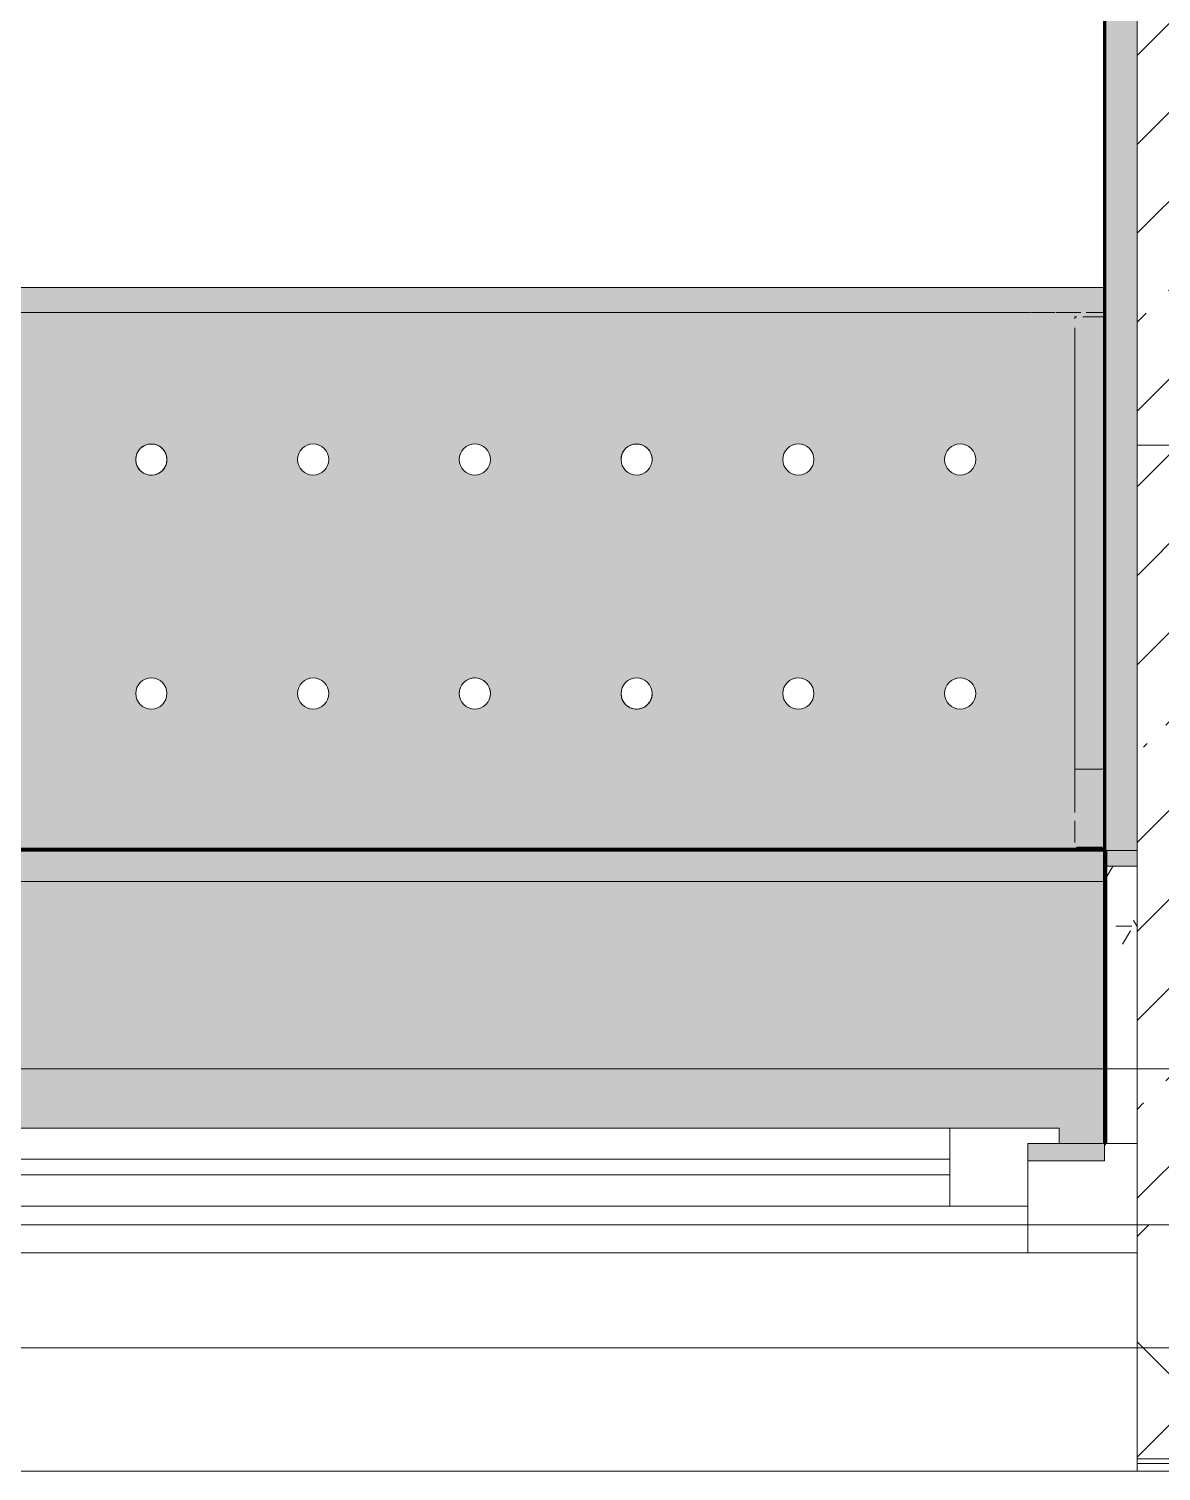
# Model space of a CAD drawing. Header units: millimetres. Extents: x 35144 to 233944, y -8553 to 29000.
# Drawn here: x 46699 to 47425, y -258 to 667 of the extents above; entities that cross this region are included whole.
import ezdxf

# ---------------------------------------------------------------- set-up
doc = ezdxf.new("R2010")
doc.units = ezdxf.units.MM
doc.linetypes.add('Осевая', pattern=[3175, 635, -476.25, 1587.5, -476.25])
for name, color, linetype, lineweight in [('A-GLAZ', 7, 'Continuous', 9), ('A-GLAZ-1', 7, 'Continuous', 13), ('A-WALL', 7, 'Continuous', 9), ('I-WALL', 7, 'Continuous', 9), ('S-COLS', 7, 'Continuous', 9), ('Оси-2', 7, 'Осевая', 9)]:
    doc.layers.add(name, color=color, linetype=linetype, lineweight=lineweight)
for name, color, linetype, lineweight, true_color in [('A-WALL-1', 7, 'Continuous', 9, 0xc0c0c0), ('I-WALL-13', 7, 'Continuous', 53, 0xeaa7bf), ('I-WALL-14', 7, 'Continuous', 53, 0xe0bbbf), ('I-WALL-28', 7, 'Continuous', 80, 0xffd2ff), ('I-WALL-6', 7, 'Continuous', 9, 0xc0c0c0), ('I-WALL-7', 7, 'Continuous', 9, 0xcbc7bf), ('I-WALL-8', 7, 'Continuous', 80, 0xff80c0), ('S-WALL-ANLY', 7, 'Continuous', 13, 0x008040), ('S-WALL-ANLY-1', 7, 'Continuous', 5, 0x008040), ('Знаки-1', 9, 'Continuous', 9, 0x808080), ('Знаки-2', 7, 'Continuous', 9, 0xc1bbaf), ('Знаки-4', 7, 'Continuous', 9, 0xaba79f), ('Знаки-5', 7, 'Continuous', 9, 0xd5cdbe), ('Знаки-6', 7, 'Continuous', 9, 0xd1cabb), ('Знаки-7', 7, 'Continuous', 9, 0xccc5b7), ('Знаки-8', 7, 'Continuous', 9, 0xd4ccbd)]:
    doc.layers.add(name, color=color, linetype=linetype, lineweight=lineweight, true_color=true_color)
doc.layers.add('Знаки-3', color=7, linetype='Continuous', lineweight=9, transparency=0.5)
pattern_1 = [(0, (0, 0), (121.92, 30.48), [10.058, -81.382, 10.058, -81.382, -487.68]), (0, (0, 0), (121.92, 30.48), [-182.88, 10.058, -172.822, 10.058, -81.382, -213.36]), (0, (0, 0), (121.92, 30.48), [-457.2, 10.058, -50.902, 10.058, -142.342]), (120, (45.72, 15.24), (-87.356454, 90.345817), [10.058, -81.382, 10.058, -81.382, -487.68]), (120, (45.72, 15.24), (-87.356454, 90.345817), [-182.88, 10.058, -172.822, 10.058, -81.382, -213.36]), (120, (45.72, 15.24), (-87.356454, 90.345817), [-457.2, 10.058, -50.902, 10.058, -142.342]), (240, (60.96, 76.2), (-34.563546, -120.825817), [10.058, -81.382, 10.058, -81.382, -487.68]), (240, (60.96, 76.2), (-34.563546, -120.825817), [-182.88, 10.058, -172.822, 10.058, -81.382, -213.36]), (240, (60.96, 76.2), (-34.563546, -120.825817), [-457.2, 10.058, -50.902, 10.058, -142.342])]

# ---------------------------------------------------------------- blocks, each defined once
blk = doc.blocks.new('BSC_Колонна _Прямоугольная - 500х500-V7-План отделки стен 1 этажа в осях 17-23')
at = {"layer": 'S-COLS'}
h = blk.add_hatch(dxfattribs=at)
h.set_pattern_fill('FP_9', color=256, style=0, pattern_type=2)
h.set_pattern_definition([(45, (-47660, -150), (-57.02463, 57.02463), []), (45, (-47602.975, -150), (-57.02463, 57.02463), [100.806, -20.161, 3.353, -16.808])])
h.paths.add_polyline_path([(-106.88, -250), (250, -250), (250, 250), (-250, 250), (-250, -250)])
for p, q in [((250, 250), (-250, 250)), ((-250, 250), (-250, -250)), ((250, -250), (250, 250)), ((-250, -250), (250, -250))]:
    blk.add_line(p, q, dxfattribs=at)
blk = doc.blocks.new('120_Окно_СКБ_2Ст - 120_Окно_СКБ_2Ст 3100х2500 _мал_створка слева_-V23-План отделки стен 1 этажа в осях 17-23')
at = {"layer": 'A-GLAZ'}
for p, q in [((1550, -57), (-1550, -57)), ((-1430, -107), (600, -107)), ((600, -117), (-1430, -117)), ((-1529, -127), (-1500, -127))]:
    blk.add_line(p, q, dxfattribs=at)
at = {"layer": 'A-GLAZ-1'}
for p, q in [((-1550, -127), (-1550, -57)), ((-1550, -57), (-1480, -57)), ((-1480, -57), (-1480, -127)), ((650, -87), (-1480, -87)), ((-1480, -87), (-1480, -127)), ((-1430, -137), (-1430, -87)), ((-1480, -127), (-1550, -127)), ((-1480, -127), (-1500, -127)), ((-1500, -127), (-1500, -137)), ((-1500, -137), (670, -137)), ((670, -137), (-1500, -137))]:
    blk.add_line(p, q, dxfattribs=at)
blk = doc.blocks.new('Зашивка радиатора_ с перфорацией М6 - Зашивка радиатора_ с перфорацией М6-30947167-План отделки стен 1 этажа в осях 17-23')
at = {"layer": 'Знаки-3'}
for points in [[(1829, 380), (1809, 380), (1809, 369), (1829, 369), (1829, 359), (-341, 359), (-341, 369), (-321, 369), (-321, 380), (-370, 380), (-370, 180), (2689, 181), (2689, 380), (2639, 380), (2639, 369), (2659, 369), (2659, 359), (1859, 359), (1859, 369), (1879, 369), (1879, 380), (1859, 380)], [(2682.15, -163.94), (-370, -163.94), (-370, -179.94), (2690, -179.94), (2690, -163.94), (2682.38, -163.94)], [(-225.86, -163.94), (-260, -164.51), (-259.32, -179.94), (-220, -179.94), (-220.68, -163.94), (-222.83, -163.94)], [(-225.86, -163.94), (-260, -164.51), (-259.32, -179.94), (-220, -179.94), (-220.68, -163.94), (-222.83, -163.94)], [(-248.66, -163.94), (-250, -163.94), (-249.66, -179.94), (-230, -179.94), (-230.34, -163.94), (-247.07, -163.94)], [(-230, -163.94), (-250, -163.94), (-249.66, -179.94), (-230, -179.94), (-230, -164.72)], [(-154.14, -163.94), (-160, -164.19), (-159.32, -179.94), (-120, -179.94), (-120.68, -163.94), (-150, -163.94)], [(-145.18, -163.94), (-160, -164.19), (-159.32, -179.94), (-120, -179.94), (-120.68, -163.94), (-145, -163.94)], [(-140.07, -163.94), (-150, -164.63), (-149.66, -179.94), (-130, -179.94), (-130.34, -163.94), (-140, -163.94)], [(-147.07, -163.94), (-150, -164.63), (-149.66, -179.94), (-130, -179.94), (-130.34, -163.94), (-145.18, -163.94)], [(-60, -163.94), (-59.32, -179.94), (-20, -179.94), (-20.68, -163.94), (-59.32, -163.94)], [(-31.34, -163.94), (-60, -163.94), (-59.32, -179.94), (-20, -179.94), (-20.68, -163.94), (-30.34, -163.94)], [(-49.66, -163.94), (-50, -163.94), (-49.66, -179.94), (-30, -179.94), (-30.34, -163.94), (-48.66, -163.94)], [(-47.07, -163.94), (-50, -163.94), (-49.66, -179.94), (-30, -179.94), (-30.34, -163.94), (-45.18, -163.94)], [(50.34, -163.94), (40, -163.94), (40.68, -179.94), (80, -179.94), (79.32, -163.94), (51.34, -163.94)], [(50.34, -163.94), (40, -163.94), (40.68, -179.94), (80, -179.94), (79.32, -163.94), (51.34, -163.94)], [(52.93, -163.94), (50, -163.94), (50.34, -179.94), (70, -179.94), (69.66, -163.94), (54.82, -163.94)], [(50.34, -163.94), (50, -163.94), (50.34, -179.94), (70, -179.94), (69.66, -163.94), (51.34, -163.94)], [(140, -163.94), (140.68, -179.94), (180, -179.94), (179.32, -163.94), (140.68, -163.94)], [(165, -163.94), (140, -163.94), (140.68, -179.94), (180, -179.94), (179.32, -163.94), (165.18, -163.94)], [(167.07, -163.94), (150, -163.94), (150.34, -179.94), (170, -179.94), (169.66, -163.94), (168.66, -163.94)], [(170, -163.94), (150, -163.94), (150.34, -179.94), (170, -179.94)], [(277.32, -163.94), (240, -163.94), (240.68, -179.94), (280, -179.94), (279.32, -163.94)], [(255, -163.94), (240, -163.94), (240.68, -179.94), (280, -179.94), (279.32, -163.94), (257.41, -163.94)], [(267.07, -163.94), (250, -163.94), (250.34, -179.94), (270, -179.94), (269.66, -163.94), (268.66, -163.94)], [(267.07, -163.94), (250, -163.94), (250.34, -179.94), (270, -179.94), (269.66, -163.94), (268.66, -163.94)]]:
    blk.add_hatch(color=256, dxfattribs=at).paths.add_polyline_path(points)
h = blk.add_hatch(color=256, dxfattribs=at)
h.paths.add_polyline_path([(2248.99, 180), (-370, 180), (-370, -179.94), (2690, -179.94), (2690, 180), (2434.53, 180)])
h.paths.add_polyline_path([(2005, 90.35), (2010, 89.02), (2013.66, 85.35), (2015, 80.35), (2013.66, 75.35), (2010, 71.69), (2005, 70.35), (2000, 71.69), (1996.34, 75.35), (1995, 80.35), (1996.34, 85.35), (2000, 89.02), (2002.41, 90.01)])
h.paths.add_polyline_path([(1797.5, 90.35), (1802.5, 89.02), (1806.16, 85.35), (1807.5, 80.35), (1806.16, 75.35), (1802.5, 71.69), (1797.5, 70.35), (1792.5, 71.69), (1788.84, 75.35), (1787.5, 80.35), (1788.84, 85.35), (1792.5, 89.02), (1794.91, 90.01)])
h.paths.add_polyline_path([(2627.5, 90.35), (2632.5, 89.02), (2636.16, 85.35), (2637.5, 80.35), (2636.16, 75.35), (2632.5, 71.69), (2627.5, 70.35), (2622.5, 71.69), (2618.84, 75.35), (2617.5, 80.35), (2618.84, 85.35), (2622.5, 89.02), (2624.91, 90.01)])
h.paths.add_polyline_path([(2316.25, 90.35), (2321.25, 89.02), (2324.91, 85.35), (2326.25, 80.35), (2324.91, 75.35), (2321.25, 71.69), (2316.25, 70.35), (2311.25, 71.69), (2307.59, 75.35), (2306.25, 80.35), (2307.59, 85.35), (2311.25, 89.02), (2313.66, 90.01)])
h.paths.add_polyline_path([(1486.25, 90.35), (1491.25, 89.02), (1494.91, 85.35), (1496.25, 80.35), (1494.91, 75.35), (1491.25, 71.69), (1486.25, 70.35), (1481.25, 71.69), (1477.59, 75.35), (1476.25, 80.35), (1477.59, 85.35), (1481.25, 89.02), (1483.66, 90.01)])
h.paths.add_polyline_path([(2523.75, 90.35), (2528.75, 89.02), (2532.41, 85.35), (2533.75, 80.35), (2532.41, 75.35), (2528.75, 71.69), (2523.75, 70.35), (2518.75, 71.69), (2515.09, 75.35), (2513.75, 80.35), (2515.09, 85.35), (2518.75, 89.02), (2521.16, 90.01)])
h.paths.add_polyline_path([(1901.25, 90.35), (1906.25, 89.02), (1909.91, 85.35), (1911.25, 80.35), (1909.91, 75.35), (1906.25, 71.69), (1901.25, 70.35), (1896.25, 71.69), (1892.59, 75.35), (1891.25, 80.35), (1892.59, 85.35), (1896.25, 89.02), (1898.66, 90.01)])
h.paths.add_polyline_path([(2420, 90.35), (2425, 89.02), (2428.66, 85.35), (2430, 80.35), (2428.66, 75.35), (2425, 71.69), (2420, 70.35), (2415, 71.69), (2411.34, 75.35), (2410, 80.35), (2411.34, 85.35), (2415, 89.02), (2417.41, 90.01)])
h.paths.add_polyline_path([(1693.75, 90.35), (1698.75, 89.02), (1702.41, 85.35), (1703.75, 80.35), (1702.41, 75.35), (1698.75, 71.69), (1693.75, 70.35), (1688.75, 71.69), (1685.09, 75.35), (1683.75, 80.35), (1685.09, 85.35), (1688.75, 89.02), (1692.37, 90.17)])
h.paths.add_polyline_path([(2108.75, 90.35), (2113.75, 89.02), (2117.41, 85.35), (2118.75, 80.35), (2117.41, 75.35), (2113.75, 71.69), (2108.75, 70.35), (2103.75, 71.69), (2100.09, 75.35), (2098.75, 80.35), (2100.09, 85.35), (2103.75, 89.02), (2106.16, 90.01)])
h.paths.add_polyline_path([(2212.5, 90.35), (2217.5, 89.02), (2221.16, 85.35), (2222.5, 80.35), (2221.16, 75.35), (2217.5, 71.69), (2212.5, 70.35), (2207.5, 71.69), (2203.84, 75.35), (2202.5, 80.35), (2203.84, 85.35), (2207.5, 89.02), (2209.91, 90.01)])
h.paths.add_polyline_path([(1590, 90.35), (1595, 89.02), (1598.66, 85.35), (1600, 80.35), (1598.66, 75.35), (1595, 71.69), (1590, 70.35), (1585, 71.69), (1581.34, 75.35), (1580, 80.35), (1581.34, 85.35), (1585, 89.02), (1587.41, 90.01)])
h.paths.add_polyline_path([(552.5, 90.35), (557.5, 89.02), (561.16, 85.35), (562.5, 80.35), (561.16, 75.35), (557.5, 71.69), (552.5, 70.35), (547.5, 71.69), (543.84, 75.35), (542.5, 80.35), (543.84, 85.35), (547.5, 89.02), (549.91, 90.01)])
h.paths.add_polyline_path([(1175, 90.35), (1180, 89.02), (1183.66, 85.35), (1185, 80.35), (1183.66, 75.35), (1180, 71.69), (1175, 70.35), (1170, 71.69), (1166.34, 75.35), (1165, 80.35), (1166.34, 85.35), (1170, 89.02), (1172.41, 90.01)])
h.paths.add_polyline_path([(241.25, 90.35), (246.25, 89.02), (249.91, 85.35), (251.25, 80.35), (249.91, 75.35), (246.25, 71.69), (241.25, 70.35), (236.25, 71.69), (232.59, 75.35), (231.25, 80.35), (232.59, 85.35), (236.25, 89.02), (238.66, 90.01)])
h.paths.add_polyline_path([(1278.75, 90.35), (1283.75, 89.02), (1287.41, 85.35), (1288.75, 80.35), (1287.41, 75.35), (1283.75, 71.69), (1278.75, 70.35), (1273.75, 71.69), (1270.09, 75.35), (1268.75, 80.35), (1270.09, 85.35), (1273.75, 89.02), (1276.16, 90.01)])
h.paths.add_polyline_path([(760, 90.35), (765, 89.02), (768.66, 85.35), (770, 80.35), (768.66, 75.35), (764.67, 71.56), (760, 70.35), (755, 71.69), (751.34, 75.35), (750, 80.35), (751.34, 85.35), (755, 89.02), (757.41, 90.01)])
h.paths.add_polyline_path([(967.5, 90.35), (972.5, 89.02), (976.16, 85.35), (977.5, 80.35), (976.16, 75.35), (972.5, 71.69), (967.5, 70.35), (962.5, 71.69), (958.84, 75.35), (957.5, 80.35), (958.84, 85.35), (962.5, 89.02), (964.91, 90.01)])
h.paths.add_polyline_path([(656.25, 90.35), (661.25, 89.02), (664.91, 85.35), (666.25, 80.35), (664.91, 75.35), (661.25, 71.69), (656.25, 70.35), (651.25, 71.69), (647.59, 75.35), (646.25, 80.35), (647.59, 85.35), (651.25, 89.02), (653.66, 90.01)])
h.paths.add_polyline_path([(1071.25, 90.35), (1076.25, 89.02), (1079.91, 85.35), (1081.25, 80.35), (1079.91, 75.35), (1076.25, 71.69), (1071.25, 70.35), (1066.25, 71.69), (1062.59, 75.35), (1061.25, 80.35), (1062.59, 85.35), (1066.25, 89.02), (1068.66, 90.01)])
h.paths.add_polyline_path([(345, 90.35), (350, 89.02), (353.66, 85.35), (355, 80.35), (353.66, 75.35), (350, 71.69), (345, 70.35), (340, 71.69), (336.34, 75.35), (335, 80.35), (336.34, 85.35), (340, 89.02), (342.41, 90.01)])
h.paths.add_polyline_path([(863.75, 90.35), (868.75, 89.02), (872.41, 85.35), (873.75, 80.35), (872.41, 75.35), (868.75, 71.69), (863.75, 70.35), (858.75, 71.69), (855.09, 75.35), (853.75, 80.35), (855.09, 85.35), (858.75, 89.02), (861.16, 90.01)])
h.paths.add_polyline_path([(1382.5, 90.35), (1387.5, 89.02), (1391.16, 85.35), (1392.5, 80.35), (1391.16, 75.35), (1387.5, 71.69), (1382.5, 70.35), (1377.5, 71.69), (1373.84, 75.35), (1372.5, 80.35), (1373.84, 85.35), (1377.5, 89.02), (1379.91, 90.01)])
h.paths.add_polyline_path([(448.75, 90.35), (453.75, 89.02), (457.41, 85.35), (458.75, 80.35), (457.41, 75.35), (453.75, 71.69), (448.75, 70.35), (443.75, 71.69), (440.09, 75.35), (438.75, 80.35), (440.09, 85.35), (443.75, 89.02), (446.16, 90.01)])
h.paths.add_polyline_path([(137.5, 90.35), (142.5, 89.02), (146.16, 85.35), (147.5, 80.35), (146.16, 75.35), (142.5, 71.69), (137.5, 70.35), (132.5, 71.69), (128.84, 75.35), (127.5, 80.35), (128.84, 85.35), (132.5, 89.02), (134.91, 90.01)])
h.paths.add_polyline_path([(33.75, 90.35), (38.75, 89.02), (42.41, 85.35), (43.75, 80.35), (42.41, 75.35), (38.75, 71.69), (33.75, 70.35), (28.75, 71.69), (25.09, 75.35), (23.75, 80.35), (25.09, 85.35), (28.75, 89.02), (31.16, 90.01)])
h.paths.add_polyline_path([(-70, 90.35), (-65, 89.02), (-61.34, 85.35), (-60, 80.35), (-61.34, 75.35), (-65, 71.69), (-70, 70.35), (-75, 71.69), (-78.66, 75.35), (-80, 80.35), (-78.66, 85.35), (-75, 89.02), (-72.59, 90.01)])
h.paths.add_polyline_path([(-277.5, 90.35), (-272.5, 89.02), (-268.84, 85.35), (-267.5, 80.35), (-268.84, 75.35), (-272.5, 71.69), (-277.5, 70.35), (-282.5, 71.69), (-286.16, 75.35), (-287.5, 80.35), (-286.16, 85.35), (-282.5, 89.02), (-280.09, 90.01)])
h.paths.add_polyline_path([(-173.75, 90.35), (-168.75, 89.02), (-165.09, 85.35), (-163.75, 80.35), (-165.09, 75.35), (-168.75, 71.69), (-173.75, 70.35), (-178.75, 71.69), (-182.41, 75.35), (-183.75, 80.35), (-182.41, 85.35), (-178.75, 89.02), (-176.34, 90.01)])
h.paths.add_polyline_path([(1382.5, -59.65), (1387.5, -60.98), (1391.16, -64.65), (1392.5, -69.65), (1391.16, -74.65), (1387.5, -78.31), (1382.5, -79.65), (1377.5, -78.31), (1373.84, -74.65), (1372.5, -69.65), (1373.84, -64.65), (1377.5, -60.98), (1379.91, -59.99)])
h.paths.add_polyline_path([(2523.75, -59.65), (2528.75, -60.98), (2532.41, -64.65), (2533.75, -69.65), (2532.41, -74.65), (2528.75, -78.31), (2523.75, -79.65), (2518.75, -78.31), (2515.09, -74.65), (2513.75, -69.65), (2515.09, -64.65), (2518.75, -60.98), (2521.16, -59.99)])
h.paths.add_polyline_path([(2212.5, -59.65), (2217.5, -60.98), (2221.16, -64.65), (2222.5, -69.65), (2221.16, -74.65), (2217.5, -78.31), (2212.5, -79.65), (2207.5, -78.31), (2203.84, -74.65), (2202.5, -69.65), (2203.84, -64.65), (2207.5, -60.98), (2209.91, -59.99)])
h.paths.add_polyline_path([(1797.5, -59.65), (1802.5, -60.98), (1806.16, -64.65), (1807.5, -69.65), (1806.16, -74.65), (1802.5, -78.31), (1797.5, -79.65), (1792.5, -78.31), (1788.84, -74.65), (1787.5, -69.65), (1788.84, -64.65), (1792.5, -60.98), (1794.91, -59.99)])
h.paths.add_polyline_path([(2627.5, -59.65), (2632.5, -60.98), (2636.16, -64.65), (2637.5, -69.65), (2636.16, -74.65), (2632.5, -78.31), (2627.5, -79.65), (2622.5, -78.31), (2618.84, -74.65), (2617.5, -69.65), (2618.84, -64.65), (2622.5, -60.98), (2624.91, -59.99)])
h.paths.add_polyline_path([(1486.25, -59.65), (1491.25, -60.98), (1494.91, -64.65), (1496.25, -69.65), (1494.91, -74.65), (1491.25, -78.31), (1486.25, -79.65), (1481.25, -78.31), (1477.59, -74.65), (1476.25, -69.65), (1477.59, -64.65), (1481.25, -60.98), (1483.66, -59.99)])
h.paths.add_polyline_path([(2108.75, -59.65), (2113.75, -60.98), (2117.41, -64.65), (2118.75, -69.65), (2117.41, -74.65), (2113.75, -78.31), (2108.75, -79.65), (2103.75, -78.31), (2100.09, -74.65), (2098.75, -69.65), (2100.09, -64.65), (2103.75, -60.98), (2106.16, -59.99)])
h.paths.add_polyline_path([(1590, -59.65), (1595, -60.98), (1598.66, -64.65), (1600, -69.65), (1598.66, -74.65), (1595, -78.31), (1590, -79.65), (1585, -78.31), (1581.34, -74.65), (1580, -69.65), (1581.34, -64.65), (1585, -60.98), (1587.41, -59.99)])
h.paths.add_polyline_path([(1901.25, -59.65), (1906.25, -60.98), (1909.91, -64.65), (1911.25, -69.65), (1909.91, -74.65), (1906.25, -78.31), (1901.25, -79.65), (1896.25, -78.31), (1892.59, -74.65), (1891.25, -69.65), (1892.59, -64.65), (1896.25, -60.98), (1898.66, -59.99)])
h.paths.add_polyline_path([(2316.25, -59.65), (2321.25, -60.98), (2324.91, -64.65), (2326.25, -69.65), (2324.91, -74.65), (2321.25, -78.31), (2316.25, -79.65), (2311.25, -78.31), (2307.59, -74.65), (2306.25, -69.65), (2307.59, -64.65), (2311.25, -60.98), (2313.66, -59.99)])
h.paths.add_polyline_path([(1693.75, -59.65), (1698.75, -60.98), (1702.41, -64.65), (1703.75, -69.65), (1702.41, -74.65), (1698.75, -78.31), (1693.75, -79.65), (1688.75, -78.31), (1685.09, -74.65), (1683.75, -69.65), (1685.09, -64.65), (1688.75, -60.98), (1692.37, -59.83)])
h.paths.add_polyline_path([(2005, -59.65), (2010, -60.98), (2013.66, -64.65), (2015, -69.65), (2013.66, -74.65), (2010, -78.31), (2005, -79.65), (2000, -78.31), (1996.34, -74.65), (1995, -69.65), (1996.34, -64.65), (2000, -60.98), (2002.41, -59.99)])
h.paths.add_polyline_path([(2420, -59.65), (2425, -60.98), (2428.66, -64.65), (2430, -69.65), (2428.66, -74.65), (2425, -78.31), (2420, -79.65), (2415, -78.31), (2411.34, -74.65), (2410, -69.65), (2411.34, -64.65), (2415, -60.98), (2417.41, -59.99)])
h.paths.add_polyline_path([(1278.75, -59.65), (1283.75, -60.98), (1287.41, -64.65), (1288.75, -69.65), (1287.41, -74.65), (1283.75, -78.31), (1278.75, -79.65), (1273.75, -78.31), (1270.09, -74.65), (1268.75, -69.65), (1270.09, -64.65), (1273.75, -60.98), (1276.16, -59.99)])
h.paths.add_polyline_path([(33.75, -59.65), (38.75, -60.98), (42.41, -64.65), (43.75, -69.65), (42.41, -74.65), (38.75, -78.31), (33.75, -79.65), (28.75, -78.31), (25.09, -74.65), (23.75, -69.65), (25.09, -64.65), (28.75, -60.98), (31.16, -59.99)])
h.paths.add_polyline_path([(137.5, -59.65), (142.5, -60.98), (146.16, -64.65), (147.5, -69.65), (146.16, -74.65), (142.5, -78.31), (137.5, -79.65), (132.5, -78.31), (128.84, -74.65), (127.5, -69.65), (128.84, -64.65), (132.5, -60.98), (134.91, -59.99)])
h.paths.add_polyline_path([(656.25, -59.65), (661.25, -60.98), (664.91, -64.65), (666.25, -69.65), (664.91, -74.65), (661.25, -78.31), (656.25, -79.65), (651.25, -78.31), (647.59, -74.65), (646.25, -69.65), (647.59, -64.65), (651.25, -60.98), (653.66, -59.99)])
h.paths.add_polyline_path([(760, -59.65), (765, -60.98), (768.66, -64.65), (770, -69.65), (768.66, -74.65), (764.67, -78.44), (760, -79.65), (755, -78.31), (751.34, -74.65), (750, -69.65), (751.34, -64.65), (755, -60.98), (757.41, -59.99)])
h.paths.add_polyline_path([(241.25, -59.65), (246.25, -60.98), (249.91, -64.65), (251.25, -69.65), (249.91, -74.65), (246.25, -78.31), (241.25, -79.65), (236.25, -78.31), (232.59, -74.65), (231.25, -69.65), (232.59, -64.65), (236.25, -60.98), (238.66, -59.99)])
h.paths.add_polyline_path([(1175, -59.65), (1180, -60.98), (1183.66, -64.65), (1185, -69.65), (1183.66, -74.65), (1180, -78.31), (1175, -79.65), (1170, -78.31), (1166.34, -74.65), (1165, -69.65), (1166.34, -64.65), (1170, -60.98), (1172.41, -59.99)])
h.paths.add_polyline_path([(552.5, -59.65), (557.5, -60.98), (561.16, -64.65), (562.5, -69.65), (561.16, -74.65), (557.5, -78.31), (552.5, -79.65), (547.5, -78.31), (543.84, -74.65), (542.5, -69.65), (543.84, -64.65), (547.5, -60.98), (549.91, -59.99)])
h.paths.add_polyline_path([(863.75, -59.65), (868.75, -60.98), (872.41, -64.65), (873.75, -69.65), (872.41, -74.65), (868.75, -78.31), (863.75, -79.65), (858.75, -78.31), (855.09, -74.65), (853.75, -69.65), (855.09, -64.65), (858.75, -60.98), (861.16, -59.99)])
h.paths.add_polyline_path([(345, -59.65), (350, -60.98), (353.66, -64.65), (355, -69.65), (353.66, -74.65), (350, -78.31), (345, -79.65), (340, -78.31), (336.34, -74.65), (335, -69.65), (336.34, -64.65), (340, -60.98), (342.41, -59.99)])
h.paths.add_polyline_path([(448.75, -59.65), (453.75, -60.98), (457.41, -64.65), (458.75, -69.65), (457.41, -74.65), (453.75, -78.31), (448.75, -79.65), (443.75, -78.31), (440.09, -74.65), (438.75, -69.65), (440.09, -64.65), (443.75, -60.98), (446.16, -59.99)])
h.paths.add_polyline_path([(1071.25, -59.65), (1076.25, -60.98), (1079.91, -64.65), (1081.25, -69.65), (1079.91, -74.65), (1076.25, -78.31), (1071.25, -79.65), (1066.25, -78.31), (1062.59, -74.65), (1061.25, -69.65), (1062.59, -64.65), (1066.25, -60.98), (1068.66, -59.99)])
h.paths.add_polyline_path([(967.5, -59.65), (972.5, -60.98), (976.16, -64.65), (977.5, -69.65), (976.16, -74.65), (972.5, -78.31), (967.5, -79.65), (962.5, -78.31), (958.84, -74.65), (957.5, -69.65), (958.84, -64.65), (962.5, -60.98), (964.91, -59.99)])
h.paths.add_polyline_path([(-277.5, -59.65), (-272.5, -60.98), (-268.84, -64.65), (-267.5, -69.65), (-268.84, -74.65), (-272.5, -78.31), (-277.5, -79.65), (-282.5, -78.31), (-286.16, -74.65), (-287.5, -69.65), (-286.16, -64.65), (-282.5, -60.98), (-280.09, -59.99)])
h.paths.add_polyline_path([(-70, -59.65), (-65, -60.98), (-61.34, -64.65), (-60, -69.65), (-61.34, -74.65), (-65, -78.31), (-70.26, -79.61), (-75, -78.31), (-78.66, -74.65), (-80, -69.65), (-78.66, -64.65), (-75, -60.98), (-70.26, -59.68)])
h.paths.add_polyline_path([(-173.75, -59.65), (-168.75, -60.98), (-165.09, -64.65), (-163.75, -69.65), (-165.09, -74.65), (-168.75, -78.31), (-173.75, -79.65), (-178.75, -78.31), (-182.41, -74.65), (-183.75, -69.65), (-182.41, -64.65), (-178.75, -60.98), (-176.34, -59.99)])
at = {"layer": 'Знаки-1'}
for p, q in [((-321, 380), (-370, 380)), ((-370, 380), (-370, 180)), ((-370, 180), (2690, 180)), ((2690, 180), (-370, 180)), ((-370, 180), (-370, -179.94)), ((-370, -179.94), (2690, -179.94))]:
    blk.add_line(p, q, dxfattribs=at)
for centre, start, end in [((-277.5, 80.35), 0, 180), ((-173.75, 80.35), 0, 180), ((-70, 80.35), 0, 180), ((33.75, 80.35), 0, 180), ((137.5, 80.35), 0, 180), ((241.25, 80.35), 0, 180), ((-277.5, 80.35), 180, 360), ((-173.75, 80.35), 180, 0), ((-70, 80.35), 180, 0), ((33.75, 80.35), 180, 360), ((137.5, 80.35), 180, 0), ((241.25, 80.35), 180, 0), ((-277.5, -69.65), 0, 180), ((-173.75, -69.65), 0, 180), ((-70, -69.65), 0, 180), ((33.75, -69.65), 0, 180), ((137.5, -69.65), 0, 180), ((241.25, -69.65), 0, 180), ((-277.5, -69.65), 180, 0), ((-173.75, -69.65), 180, 0), ((-70, -69.65), 180, 0), ((33.75, -69.65), 180, 0), ((137.5, -69.65), 180, 0), ((241.25, -69.65), 180, 0)]:
    blk.add_arc(centre, 10, start, end, dxfattribs=at)
at = {"layer": 'Знаки-2'}
for p, q in [((2690, 180), (-370, 180)), ((-370, 180), (2690, 180)), ((-358.26, -163.94), (-370, -163.94)), ((-370, -163.94), (-370, -179.94)), ((-339.21, -163.94), (-354.88, -163.94)), ((-322.71, -163.94), (-338.39, -163.94)), ((-260, -163.94), (-322.14, -163.94)), ((-260, -163.94), (-254.14, -163.94)), ((-257.32, -163.94), (-260, -163.94)), ((-250, -163.94), (-257.32, -163.94)), ((-254.14, -163.94), (-250, -163.94)), ((-250, -163.94), (-240, -163.94)), ((-240, -163.94), (-250, -163.94)), ((-239.37, -163.94), (-237.41, -163.94)), ((-230, -163.94), (-239.37, -163.94)), ((-237.41, -163.94), (-230, -163.94)), ((-230, -163.94), (-225.86, -163.94)), ((-222.8, -163.94), (-230, -163.94)), ((-225.86, -163.94), (-222.8, -163.94)), ((-222.68, -163.94), (-220, -163.94)), ((-220, -163.94), (-222.68, -163.94)), ((-160, -163.94), (-220, -163.94)), ((-160, -163.94), (-157.32, -163.94)), ((-157.32, -163.94), (-160, -163.94)), ((-156.71, -163.94), (-140.07, -163.94)), ((-140.07, -163.94), (-156.71, -163.94)), ((-140, -163.94), (-123.41, -163.94)), ((-123.41, -163.94), (-140, -163.94)), ((-122.68, -163.94), (-120, -163.94)), ((-120, -163.94), (-122.68, -163.94)), ((-60, -163.94), (-120, -163.94)), ((-60, -163.94), (-20, -163.94)), ((-20, -163.94), (-60, -163.94)), ((40, -163.94), (-20, -163.94)), ((40, -163.94), (50, -163.94)), ((50, -163.94), (40, -163.94)), ((50, -163.94), (70, -163.94)), ((52.93, -163.94), (50, -163.94)), ((62.59, -163.94), (52.93, -163.94)), ((70, -163.94), (62.59, -163.94)), ((70, -163.94), (80, -163.94)), ((80, -163.94), (70, -163.94)), ((140, -163.94), (80, -163.94)), ((140, -163.94), (140.68, -163.94)), ((180, -163.94), (140, -163.94)), ((140.68, -163.94), (180, -163.94)), ((240, -163.94), (180, -163.94)), ((240, -163.94), (280, -163.94)), ((242.68, -163.94), (240, -163.94)), ((280, -163.94), (242.68, -163.94)), ((340, -163.94), (280, -163.94)), ((-370, -179.94), (-260, -179.94)), ((-260, -179.94), (-250, -179.94)), ((-250, -179.94), (-260, -179.94)), ((-250, -179.94), (-230, -179.94)), ((-230, -179.94), (-250, -179.94)), ((-230, -179.94), (-220, -179.94)), ((-220, -179.94), (-230, -179.94)), ((-220, -179.94), (-160, -179.94)), ((-160, -179.94), (-120, -179.94)), ((-157.32, -179.94), (-160, -179.94)), ((-140, -179.94), (-157.32, -179.94)), ((-122.68, -179.94), (-140, -179.94)), ((-120, -179.94), (-122.68, -179.94)), ((-120, -179.94), (-60, -179.94)), ((-60, -179.94), (-20, -179.94)), ((-20, -179.94), (-60, -179.94)), ((-20, -179.94), (40, -179.94)), ((40, -179.94), (50, -179.94)), ((50, -179.94), (40, -179.94)), ((50, -179.94), (60, -179.94)), ((51.34, -179.94), (50, -179.94)), ((68.66, -179.94), (51.34, -179.94)), ((60, -179.94), (62.59, -179.94)), ((62.59, -179.94), (70, -179.94)), ((70, -179.94), (68.66, -179.94)), ((70, -179.94), (80, -179.94)), ((80, -179.94), (70, -179.94)), ((80, -179.94), (140, -179.94)), ((140, -179.94), (145.86, -179.94)), ((140.68, -179.94), (140, -179.94)), ((160, -179.94), (140.68, -179.94)), ((145.86, -179.94), (170, -179.94)), ((179.32, -179.94), (160, -179.94)), ((170, -179.94), (180, -179.94)), ((180, -179.94), (179.32, -179.94)), ((180, -179.94), (240, -179.94)), ((240, -179.94), (250, -179.94)), ((245.86, -179.94), (240, -179.94)), ((274.14, -179.94), (245.86, -179.94)), ((250, -179.94), (277.32, -179.94)), ((280, -179.94), (274.14, -179.94)), ((277.32, -179.94), (280, -179.94)), ((280, -179.94), (340, -179.94))]:
    blk.add_line(p, q, dxfattribs=at)
at = {"layer": 'Знаки-4'}
for p, q in [((-370, 180), (-370, 380)), ((-370, 380), (-321, 380)), ((-370, -179.94), (-370, 180)), ((-370, -163.94), (-358.26, -163.94)), ((-370, -163.94), (-370, -179.94)), ((-354.88, -163.94), (-339.21, -163.94)), ((-338.39, -163.94), (-322.71, -163.94)), ((-322.14, -163.94), (2646.93, -163.94)), ((2690, -179.94), (-370, -179.94)), ((2690, -179.94), (-370, -179.94))]:
    blk.add_line(p, q, dxfattribs=at)
for centre, start, end in [((-277.5, 80.35), 0, 180), ((-173.75, 80.35), 0, 180), ((-70, 80.35), 105, 165), ((-70, 80.35), 0, 105), ((33.75, 80.35), 0, 180), ((137.5, 80.35), 0, 180), ((241.25, 80.35), 0, 180), ((-277.5, 80.35), 180, 360), ((-173.75, 80.35), 180, 360), ((-70, 80.35), 165, 180), ((-70, 80.35), 180, 360), ((33.75, 80.35), 180, 225), ((33.75, 80.35), 225, 360), ((137.5, 80.35), 180, 360), ((241.25, 80.35), 180, 0), ((-277.5, -69.65), 0, 180), ((-173.75, -69.65), 0, 180), ((-70, -69.65), 0, 180), ((33.75, -69.65), 0, 180), ((137.5, -69.65), 0, 180), ((241.25, -69.65), 75, 180), ((241.25, -69.65), 15, 75), ((-277.5, -69.65), 180, 360), ((-173.75, -69.65), 180, 360), ((-70, -69.65), 180, 285), ((-70, -69.65), 285, 360), ((33.75, -69.65), 180, 360), ((137.5, -69.65), 180, 360), ((241.25, -69.65), 180, 315), ((241.25, -69.65), 315, 360), ((241.25, -69.65), 0, 15)]:
    blk.add_arc(centre, 10, start, end, dxfattribs=at)
at = {"layer": 'Знаки-5'}
for p, q in [((-245.18, -163.94), (-248.66, -163.94)), ((-240, -163.94), (-245, -163.94)), ((-235, -163.94), (-239.38, -163.94)), ((-231.34, -163.94), (-234.82, -163.94)), ((-145.18, -163.94), (-148.66, -163.94)), ((-140.07, -163.94), (-145, -163.94)), ((-135, -163.94), (-140, -163.94)), ((-131.34, -163.94), (-134.82, -163.94)), ((-45.18, -163.94), (-48.66, -163.94)), ((-35, -163.94), (-45, -163.94)), ((-31.34, -163.94), (-34.82, -163.94)), ((54.82, -163.94), (51.34, -163.94)), ((65, -163.94), (55, -163.94)), ((68.66, -163.94), (65.18, -163.94)), ((154.82, -163.94), (151.34, -163.94)), ((165, -163.94), (155, -163.94)), ((168.66, -163.94), (165.18, -163.94)), ((254.82, -163.94), (251.34, -163.94)), ((265, -163.94), (255, -163.94)), ((268.66, -163.94), (265.18, -163.94)), ((-248.66, -179.94), (-245.18, -179.94)), ((-245, -179.94), (-235, -179.94)), ((-234.82, -179.94), (-231.34, -179.94)), ((-148.66, -179.94), (-145.18, -179.94)), ((-145, -179.94), (-135, -179.94)), ((-134.82, -179.94), (-131.34, -179.94)), ((-48.66, -179.94), (-45.18, -179.94)), ((-45, -179.94), (-35, -179.94)), ((-34.82, -179.94), (-31.34, -179.94)), ((51.34, -179.94), (54.82, -179.94)), ((55, -179.94), (65, -179.94)), ((65.18, -179.94), (68.66, -179.94)), ((151.34, -179.94), (154.82, -179.94)), ((155, -179.94), (165, -179.94)), ((165.18, -179.94), (168.66, -179.94)), ((251.34, -179.94), (254.82, -179.94)), ((255, -179.94), (265, -179.94)), ((265.18, -179.94), (268.66, -179.94))]:
    blk.add_line(p, q, dxfattribs=at)
at = {"layer": 'Знаки-6'}
for p, q in [((-250, -163.94), (-259.32, -163.94)), ((-250, -163.94), (-245.19, -163.94)), ((-245.19, -163.94), (-250, -163.94)), ((-245, -163.94), (-240, -163.94)), ((-240, -163.94), (-245, -163.94)), ((-239.37, -163.94), (-235, -163.94)), ((-235, -163.94), (-239.37, -163.94)), ((-234.81, -163.94), (-230, -163.94)), ((-230, -163.94), (-234.81, -163.94)), ((-222.83, -163.94), (-230, -163.94)), ((-220.68, -163.94), (-222.68, -163.94)), ((-157.32, -163.94), (-159.32, -163.94)), ((-150, -163.94), (-156.62, -163.94)), ((-150, -163.94), (-145.19, -163.94)), ((-145.19, -163.94), (-150, -163.94)), ((-145, -163.94), (-140.07, -163.94)), ((-140.07, -163.94), (-145, -163.94)), ((-140, -163.94), (-135, -163.94)), ((-135, -163.94), (-140, -163.94)), ((-134.81, -163.94), (-130, -163.94)), ((-130, -163.94), (-134.81, -163.94)), ((-123.52, -163.94), (-130, -163.94)), ((-120.68, -163.94), (-122.68, -163.94)), ((-50, -163.94), (-59.32, -163.94)), ((-48.72, -163.94), (-45.18, -163.94)), ((-45.18, -163.94), (-48.72, -163.94)), ((-45, -163.94), (-35, -163.94)), ((-35, -163.94), (-45, -163.94)), ((-34.82, -163.94), (-31.28, -163.94)), ((-31.28, -163.94), (-34.82, -163.94)), ((-20.68, -163.94), (-30, -163.94)), ((50, -163.94), (40.68, -163.94)), ((50, -163.94), (54.81, -163.94)), ((54.81, -163.94), (50, -163.94)), ((55, -163.94), (65, -163.94)), ((65, -163.94), (55, -163.94)), ((65.19, -163.94), (70, -163.94)), ((70, -163.94), (65.19, -163.94)), ((79.32, -163.94), (70, -163.94)), ((150, -163.94), (140.68, -163.94)), ((150, -163.94), (154.81, -163.94)), ((154.81, -163.94), (150, -163.94)), ((155, -163.94), (165, -163.94)), ((165, -163.94), (155, -163.94)), ((165.19, -163.94), (170, -163.94)), ((170, -163.94), (165.19, -163.94)), ((179.32, -163.94), (170, -163.94)), ((250, -163.94), (240.68, -163.94)), ((251.28, -163.94), (254.82, -163.94)), ((254.82, -163.94), (251.28, -163.94)), ((255, -163.94), (265, -163.94)), ((265, -163.94), (255, -163.94)), ((265.18, -163.94), (268.72, -163.94)), ((268.72, -163.94), (265.18, -163.94)), ((279.32, -163.94), (270, -163.94)), ((-259.32, -179.94), (-250, -179.94)), ((-250, -179.94), (-245.19, -179.94)), ((-245.19, -179.94), (-250, -179.94)), ((-245, -179.94), (-235, -179.94)), ((-235, -179.94), (-245, -179.94)), ((-234.81, -179.94), (-230, -179.94)), ((-230, -179.94), (-234.81, -179.94)), ((-230, -179.94), (-220.68, -179.94)), ((-159.32, -179.94), (-150, -179.94)), ((-150, -179.94), (-145.19, -179.94)), ((-145.19, -179.94), (-150, -179.94)), ((-145, -179.94), (-135, -179.94)), ((-135, -179.94), (-145, -179.94)), ((-134.81, -179.94), (-130, -179.94)), ((-130, -179.94), (-134.81, -179.94)), ((-130, -179.94), (-120.68, -179.94)), ((-59.32, -179.94), (-50, -179.94)), ((-48.72, -179.94), (-45.18, -179.94)), ((-45.18, -179.94), (-48.72, -179.94)), ((-45, -179.94), (-35, -179.94)), ((-35, -179.94), (-45, -179.94)), ((-34.82, -179.94), (-31.28, -179.94)), ((-31.28, -179.94), (-34.82, -179.94)), ((-30, -179.94), (-20.68, -179.94)), ((40.68, -179.94), (50, -179.94)), ((50, -179.94), (54.81, -179.94)), ((54.81, -179.94), (50, -179.94)), ((55, -179.94), (65, -179.94)), ((65, -179.94), (55, -179.94)), ((65.19, -179.94), (70, -179.94)), ((70, -179.94), (65.19, -179.94)), ((70, -179.94), (79.32, -179.94)), ((140.68, -179.94), (150, -179.94)), ((150, -179.94), (154.81, -179.94)), ((154.81, -179.94), (150, -179.94)), ((155, -179.94), (165, -179.94)), ((165, -179.94), (155, -179.94)), ((165.19, -179.94), (170, -179.94)), ((170, -179.94), (165.19, -179.94)), ((170, -179.94), (179.32, -179.94)), ((240.68, -179.94), (250, -179.94)), ((251.28, -179.94), (254.82, -179.94)), ((254.82, -179.94), (251.28, -179.94)), ((255, -179.94), (265, -179.94)), ((265, -179.94), (255, -179.94)), ((265.18, -179.94), (268.72, -179.94)), ((268.72, -179.94), (265.18, -179.94)), ((270, -179.94), (279.32, -179.94))]:
    blk.add_line(p, q, dxfattribs=at)
at = {"layer": 'Знаки-7'}
for p, q in [((-260, -163.94), (-250, -163.94)), ((-257.32, -163.94), (-260, -163.94)), ((-250, -163.94), (-257.32, -163.94)), ((-248.72, -163.94), (-245.18, -163.94)), ((-245.18, -163.94), (-248.72, -163.94)), ((-245, -163.94), (-240, -163.94)), ((-240, -163.94), (-245, -163.94)), ((-239.37, -163.94), (-235, -163.94)), ((-235, -163.94), (-239.37, -163.94)), ((-234.82, -163.94), (-231.28, -163.94)), ((-231.28, -163.94), (-234.82, -163.94)), ((-230, -163.94), (-222.8, -163.94)), ((-222.8, -163.94), (-230, -163.94)), ((-222.68, -163.94), (-220, -163.94)), ((-220, -163.94), (-222.68, -163.94)), ((-160, -163.94), (-157.32, -163.94)), ((-157.32, -163.94), (-160, -163.94)), ((-156.71, -163.94), (-150, -163.94)), ((-150, -163.94), (-156.71, -163.94)), ((-150, -163.94), (-147.07, -163.94)), ((-145.19, -163.94), (-150, -163.94)), ((-147.07, -163.94), (-145.19, -163.94)), ((-145, -163.94), (-140.07, -163.94)), ((-140.07, -163.94), (-145, -163.94)), ((-140, -163.94), (-137.41, -163.94)), ((-135, -163.94), (-140, -163.94)), ((-137.41, -163.94), (-135, -163.94)), ((-134.81, -163.94), (-130.34, -163.94)), ((-130, -163.94), (-134.81, -163.94)), ((-130.34, -163.94), (-130, -163.94)), ((-130, -163.94), (-123.41, -163.94)), ((-123.41, -163.94), (-130, -163.94)), ((-122.68, -163.94), (-120.68, -163.94)), ((-120, -163.94), (-122.68, -163.94)), ((-120.68, -163.94), (-120, -163.94)), ((-60, -163.94), (-50, -163.94)), ((-59.32, -163.94), (-60, -163.94)), ((-50, -163.94), (-59.32, -163.94)), ((-50, -163.94), (-45.19, -163.94)), ((-48.66, -163.94), (-50, -163.94)), ((-47.07, -163.94), (-48.66, -163.94)), ((-45.19, -163.94), (-47.07, -163.94)), ((-45, -163.94), (-35, -163.94)), ((-37.41, -163.94), (-45, -163.94)), ((-35, -163.94), (-37.41, -163.94)), ((-34.81, -163.94), (-30, -163.94)), ((-31.34, -163.94), (-34.81, -163.94)), ((-30, -163.94), (-31.34, -163.94)), ((-30, -163.94), (-20.68, -163.94)), ((-25.86, -163.94), (-30, -163.94)), ((-20, -163.94), (-25.86, -163.94)), ((-20.68, -163.94), (-20, -163.94)), ((40, -163.94), (50, -163.94)), ((50, -163.94), (40, -163.94)), ((51.28, -163.94), (54.82, -163.94)), ((54.82, -163.94), (51.28, -163.94)), ((55, -163.94), (65, -163.94)), ((65, -163.94), (55, -163.94)), ((65.18, -163.94), (68.72, -163.94)), ((68.72, -163.94), (65.18, -163.94)), ((70, -163.94), (79.32, -163.94)), ((74.14, -163.94), (70, -163.94)), ((80, -163.94), (74.14, -163.94)), ((79.32, -163.94), (80, -163.94)), ((140, -163.94), (150, -163.94)), ((142.68, -163.94), (140, -163.94)), ((145.86, -163.94), (142.68, -163.94)), ((150, -163.94), (145.86, -163.94)), ((150, -163.94), (154.81, -163.94)), ((154.81, -163.94), (150, -163.94)), ((155, -163.94), (165, -163.94)), ((165, -163.94), (155, -163.94)), ((165.19, -163.94), (170, -163.94)), ((170, -163.94), (165.19, -163.94)), ((170, -163.94), (174.14, -163.94)), ((179.32, -163.94), (170, -163.94)), ((174.14, -163.94), (180, -163.94)), ((180, -163.94), (179.32, -163.94)), ((240, -163.94), (250, -163.94)), ((250, -163.94), (240, -163.94)), ((250, -163.94), (254.81, -163.94)), ((254.81, -163.94), (250, -163.94)), ((255, -163.94), (265, -163.94)), ((265, -163.94), (255, -163.94)), ((265.19, -163.94), (268.66, -163.94)), ((270, -163.94), (265.19, -163.94)), ((268.66, -163.94), (270, -163.94)), ((270, -163.94), (280, -163.94)), ((277.32, -163.94), (270, -163.94)), ((280, -163.94), (277.32, -163.94)), ((-260, -179.94), (-250, -179.94)), ((-250, -179.94), (-260, -179.94)), ((-248.72, -179.94), (-245.18, -179.94)), ((-245.18, -179.94), (-248.72, -179.94)), ((-245, -179.94), (-235, -179.94)), ((-235, -179.94), (-245, -179.94)), ((-234.82, -179.94), (-231.28, -179.94)), ((-231.28, -179.94), (-234.82, -179.94)), ((-230, -179.94), (-220, -179.94)), ((-220, -179.94), (-230, -179.94)), ((-160, -179.94), (-150, -179.94)), ((-157.32, -179.94), (-160, -179.94)), ((-154.14, -179.94), (-157.32, -179.94)), ((-150, -179.94), (-154.14, -179.94)), ((-150, -179.94), (-145.19, -179.94)), ((-145.19, -179.94), (-150, -179.94)), ((-145, -179.94), (-135, -179.94)), ((-140, -179.94), (-145, -179.94)), ((-135, -179.94), (-140, -179.94)), ((-134.81, -179.94), (-130, -179.94)), ((-130, -179.94), (-134.81, -179.94)), ((-130, -179.94), (-120, -179.94)), ((-120, -179.94), (-130, -179.94)), ((-60, -179.94), (-50, -179.94)), ((-59.32, -179.94), (-60, -179.94)), ((-57.32, -179.94), (-59.32, -179.94)), ((-50, -179.94), (-57.32, -179.94)), ((-50, -179.94), (-45.19, -179.94)), ((-45.19, -179.94), (-50, -179.94)), ((-45, -179.94), (-35, -179.94)), ((-35, -179.94), (-45, -179.94)), ((-34.81, -179.94), (-32.93, -179.94)), ((-31.34, -179.94), (-34.81, -179.94)), ((-32.93, -179.94), (-30, -179.94)), ((-30, -179.94), (-31.34, -179.94)), ((-30, -179.94), (-20, -179.94)), ((-20, -179.94), (-30, -179.94)), ((40, -179.94), (50, -179.94)), ((50, -179.94), (40, -179.94)), ((51.28, -179.94), (54.82, -179.94)), ((54.82, -179.94), (51.28, -179.94)), ((55, -179.94), (60, -179.94)), ((65, -179.94), (55, -179.94)), ((60, -179.94), (65, -179.94)), ((65.18, -179.94), (68.72, -179.94)), ((68.72, -179.94), (65.18, -179.94)), ((70, -179.94), (80, -179.94)), ((80, -179.94), (70, -179.94)), ((140, -179.94), (142.68, -179.94)), ((140.68, -179.94), (140, -179.94)), ((142.68, -179.94), (140.68, -179.94)), ((142.68, -179.94), (150, -179.94)), ((150, -179.94), (142.68, -179.94)), ((150, -179.94), (154.81, -179.94)), ((152.93, -179.94), (150, -179.94)), ((154.81, -179.94), (152.93, -179.94)), ((155, -179.94), (157.41, -179.94)), ((165, -179.94), (155, -179.94)), ((157.41, -179.94), (165, -179.94)), ((165.19, -179.94), (168.66, -179.94)), ((170, -179.94), (165.19, -179.94)), ((168.66, -179.94), (170, -179.94)), ((170, -179.94), (180, -179.94)), ((180, -179.94), (170, -179.94)), ((240, -179.94), (242.68, -179.94)), ((242.68, -179.94), (240, -179.94)), ((242.68, -179.94), (250, -179.94)), ((250, -179.94), (242.68, -179.94)), ((250, -179.94), (254.81, -179.94)), ((251.34, -179.94), (250, -179.94)), ((254.81, -179.94), (251.34, -179.94)), ((255, -179.94), (265, -179.94)), ((265, -179.94), (255, -179.94)), ((265.19, -179.94), (270, -179.94)), ((270, -179.94), (265.19, -179.94)), ((270, -179.94), (277.32, -179.94)), ((277.32, -179.94), (270, -179.94)), ((277.32, -179.94), (280, -179.94)), ((280, -179.94), (277.32, -179.94))]:
    blk.add_line(p, q, dxfattribs=at)
at = {"layer": 'Знаки-8'}
for p, q in [((-248.72, -163.94), (-245.18, -163.94)), ((-245.18, -163.94), (-248.72, -163.94)), ((-245, -163.94), (-240, -163.94)), ((-240, -163.94), (-245, -163.94)), ((-239.37, -163.94), (-235, -163.94)), ((-235, -163.94), (-239.37, -163.94)), ((-234.82, -163.94), (-231.28, -163.94)), ((-231.28, -163.94), (-234.82, -163.94)), ((-148.72, -163.94), (-145.18, -163.94)), ((-145.18, -163.94), (-148.72, -163.94)), ((-145, -163.94), (-140.07, -163.94)), ((-140.07, -163.94), (-145, -163.94)), ((-140, -163.94), (-135, -163.94)), ((-135, -163.94), (-140, -163.94)), ((-134.82, -163.94), (-131.28, -163.94)), ((-131.28, -163.94), (-134.82, -163.94)), ((-50, -163.94), (-45.19, -163.94)), ((-45.19, -163.94), (-50, -163.94)), ((-45, -163.94), (-35, -163.94)), ((-35, -163.94), (-45, -163.94)), ((-34.81, -163.94), (-30, -163.94)), ((-30, -163.94), (-34.81, -163.94)), ((51.28, -163.94), (54.82, -163.94)), ((54.82, -163.94), (51.28, -163.94)), ((55, -163.94), (65, -163.94)), ((65, -163.94), (55, -163.94)), ((65.18, -163.94), (68.72, -163.94)), ((68.72, -163.94), (65.18, -163.94)), ((151.28, -163.94), (154.82, -163.94)), ((154.82, -163.94), (151.28, -163.94)), ((155, -163.94), (165, -163.94)), ((165, -163.94), (155, -163.94)), ((165.18, -163.94), (168.72, -163.94)), ((168.72, -163.94), (165.18, -163.94)), ((250, -163.94), (254.81, -163.94)), ((254.81, -163.94), (250, -163.94)), ((255, -163.94), (262.59, -163.94)), ((265, -163.94), (255, -163.94)), ((262.59, -163.94), (265, -163.94)), ((265.19, -163.94), (270, -163.94)), ((267.07, -163.94), (265.19, -163.94)), ((270, -163.94), (267.07, -163.94)), ((-248.72, -179.94), (-245.18, -179.94)), ((-245.18, -179.94), (-248.72, -179.94)), ((-245, -179.94), (-235, -179.94)), ((-235, -179.94), (-245, -179.94)), ((-234.82, -179.94), (-231.28, -179.94)), ((-231.28, -179.94), (-234.82, -179.94)), ((-148.72, -179.94), (-145.18, -179.94)), ((-145.18, -179.94), (-148.72, -179.94)), ((-145, -179.94), (-135, -179.94)), ((-135, -179.94), (-145, -179.94)), ((-134.82, -179.94), (-131.28, -179.94)), ((-131.28, -179.94), (-134.82, -179.94)), ((-50, -179.94), (-45.19, -179.94)), ((-45.19, -179.94), (-50, -179.94)), ((-45, -179.94), (-35, -179.94)), ((-35, -179.94), (-45, -179.94)), ((-34.81, -179.94), (-30, -179.94)), ((-30, -179.94), (-34.81, -179.94)), ((51.28, -179.94), (54.82, -179.94)), ((54.82, -179.94), (51.28, -179.94)), ((55, -179.94), (65, -179.94)), ((65, -179.94), (55, -179.94)), ((65.18, -179.94), (68.72, -179.94)), ((68.72, -179.94), (65.18, -179.94)), ((151.28, -179.94), (154.82, -179.94)), ((154.82, -179.94), (151.28, -179.94)), ((155, -179.94), (165, -179.94)), ((165, -179.94), (155, -179.94)), ((165.18, -179.94), (168.72, -179.94)), ((168.72, -179.94), (165.18, -179.94)), ((250, -179.94), (254.81, -179.94)), ((254.81, -179.94), (250, -179.94)), ((255, -179.94), (265, -179.94)), ((265, -179.94), (255, -179.94)), ((265.19, -179.94), (270, -179.94)), ((270, -179.94), (265.19, -179.94))]:
    blk.add_line(p, q, dxfattribs=at)
blk = doc.blocks.new('Зашивка_ торцевая панель - Зашивка_ торцевая панель-V66-План отделки стен 1 этажа в осях 17-23')
at = {"layer": 'Знаки-3'}
blk.add_hatch(color=256, dxfattribs=at).paths.add_polyline_path([(-411.97, -160), (-410, -160), (-411, 180), (-430, 180), (-428.92, -160), (-411.99, -160)])
at = {"layer": 'Знаки-2'}
for p, q in [((-430, 180), (-430, 178.63)), ((-430, 180), (-428.7, 180)), ((-424.75, 180), (-411, 180)), ((-430, 172.85), (-430, -110)), ((-430, -110), (-430, -137.75)), ((-411, -110), (-430, -110)), ((-430, -110), (-411, -110)), ((-430, -143.22), (-430, -152.37)), ((-430, -152.6), (-430, -155.45)), ((-430, -155.52), (-430, -156.98)), ((-428.92, -160), (-415.02, -160)), ((-414.97, -160), (-413.65, -160)), ((-413.58, -160), (-412.27, -160))]:
    blk.add_line(p, q, dxfattribs=at)
at = {"layer": 'Знаки-4'}
for p, q in [((-430, 178.63), (-430, 180)), ((-430, 180), (-428.7, 180)), ((-424.75, 180), (-411, 180)), ((-430, -137.75), (-430, 172.85)), ((-430, -152.37), (-430, -143.22)), ((-430, -155.45), (-430, -152.6)), ((-430, -156.98), (-430, -155.52)), ((-428.92, -160), (-415.02, -160)), ((-414.97, -160), (-413.65, -160)), ((-413.58, -160), (-412.27, -160))]:
    blk.add_line(p, q, dxfattribs=at)

msp = doc.modelspace()

# ---------------------------------------------------------------- hatches: boundary and pattern name
at = {"layer": 'A-WALL'}
h = msp.add_hatch(dxfattribs=at)
h.set_pattern_fill('FP_17', color=256, style=0, pattern_type=2)
h.set_pattern_definition([(45, (0, 0), (-70.71068, 70.71068), []), (135, (0, 0), (-70.71068, -70.71068), [])])
h.paths.add_polyline_path([(73980, -250), (75700, -250), (75700, -100), (73980, -100)])
h.paths.add_polyline_path([(71560, -250), (72280, -250), (72280, -100), (71560, -100)])
h.paths.add_polyline_path([(70660, -250), (70660, -100), (67060, -100), (67060, -250), (69446.88, -250)])
h.paths.add_polyline_path([(57160, -250), (57160, -100), (56410, -100), (56410, -250), (56910, -250)])
h.paths.add_polyline_path([(60910, -250), (61610, -250), (61610, -100), (60910, -100)])
h.paths.add_polyline_path([(59798.78, -250), (60010, -250), (60010, -100), (59260, -100), (59260, -250), (59427.7, -250)])
h.paths.add_polyline_path([(63710, -250), (64260, -250), (64260, -100), (63710, -100)])
h.paths.add_polyline_path([(65736.07, -250), (66160, -250), (66160, -100), (65160, -100), (65160, -250), (65410, -250)])
h.paths.add_polyline_path([(47410, -250), (48160, -250), (48160, -100), (47410, -100)])
h.paths.add_polyline_path([(49060, -250), (49771.54, -250), (49771.54, -100), (49060, -100)])
h.paths.add_polyline_path([(52006.08, -250), (53310, -250), (53310, -100), (51871.54, -100), (51871.54, -250)])
h.paths.add_polyline_path([(44310, -250), (44310, -100), (42737.54, -100), (42737.54, -250), (44213.39, -250)])
h.paths.add_polyline_path([(40637.54, -250), (40637.54, -100), (39940, -100), (39940, -250), (40502.58, -250)])
h.paths.add_polyline_path([(39040, -250), (39040, -100), (38742.65, -100), (38742.65, -250), (39018.26, -250)])
at = {"layer": 'I-WALL'}
h = msp.add_hatch(dxfattribs=at)
h.set_pattern_fill('FP_80', color=256, style=0, pattern_type=2)
h.set_pattern_definition(pattern_1)
h.paths.add_polyline_path([(47390, 130), (47410, 130.03), (47410, 7660), (47390, 7660), (47390, 141)])
h = msp.add_hatch(dxfattribs=at)
h.set_pattern_fill('FP_1', color=256, style=0, pattern_type=2)
h.set_pattern_definition([(45, (0, 0), (-57.02463, 57.02463), []), (45, (57.025, 0), (-57.02463, 57.02463), [100.806, -20.161, 3.353, -16.808])])
h.paths.add_polyline_path([(47630, 400), (47630, 7400), (47410, 7400), (47410, 400), (47553.12, 400)])
h = msp.add_hatch(dxfattribs=at)
h.set_pattern_fill('FP_80', color=256, style=0, pattern_type=2)
h.set_pattern_definition(pattern_1)
h.paths.add_polyline_path([(47390, -48), (47410, -48), (47410, 140), (47390, 140), (47390, -44.58)])

# ---------------------------------------------------------------- linework, layer by layer
at = {"layer": 'A-WALL'}
for p, q in [((47390, 7660), (47390, 141)), ((47410, -250), (48160, -250)), ((47410, -253), (48160, -253))]:
    msp.add_line(p, q, dxfattribs=at)
at = {"layer": 'A-WALL-1'}
for p, q in [((47410, -100), (47410, -258)), ((49060, -258), (38742.65, -258))]:
    msp.add_line(p, q, dxfattribs=at)
at = {"layer": 'I-WALL-13'}
msp.add_line((47389, 140), (44330, 140), dxfattribs=at)
at = {"layer": 'I-WALL-14'}
msp.add_line((44310, 141), (47389, 141), dxfattribs=at)
at = {"layer": 'I-WALL-28'}
for p, q in [((47389, 140), (47389, -48)), ((47390, 140), (47389, 140)), ((47390, -48), (47390, 140)), ((47389, -48), (47390, -48))]:
    msp.add_line(p, q, dxfattribs=at)
at = {"layer": 'I-WALL-6'}
for p, q in [((47410, 7400), (47410, 400)), ((47390, 141), (47390, 130)), ((47410, 140), (47390, 140)), ((47390, 130), (47410, 130)), ((47390, -48), (47410, -48)), ((47410, -100), (44310, -100))]:
    msp.add_line(p, q, dxfattribs=at)
at = {"layer": 'I-WALL-7'}
msp.add_line((44330, 120), (47389, 120), dxfattribs=at)
at = {"layer": 'I-WALL-8'}
for p, q in [((47389, 7659), (47389, 141)), ((47389, 141), (47390, 141))]:
    msp.add_line(p, q, dxfattribs=at)
at = {"layer": 'S-WALL-ANLY'}
msp.add_line((47410, -179), (44310, -179), dxfattribs=at)
at = {"layer": 'S-WALL-ANLY-1'}
msp.add_line((47410, -179), (48160, -179), dxfattribs=at)
at = {"layer": 'Оси-2'}
msp.add_line((38443.67, 0), (82200, 0), dxfattribs=at)

# ---------------------------------------------------------------- block references
at = {"layer": 'A-GLAZ', "rotation": 180}
msp.add_blockref('120_Окно_СКБ_2Ст - 120_Окно_СКБ_2Ст 3100х2500 _мал_створка слева_-V23-План отделки стен 1 этажа в осях 17-23', (45860, -175), dxfattribs=at)
at = {"layer": 'S-COLS'}
msp.add_blockref('BSC_Колонна _Прямоугольная - 500х500-V7-План отделки стен 1 этажа в осях 17-23', (47660, 150), dxfattribs=at)
at = {"layer": 'Знаки-2'}
msp.add_blockref('Зашивка_ торцевая панель - Зашивка_ торцевая панель-V66-План отделки стен 1 этажа в осях 17-23', (47800, 302.2), dxfattribs=at)
at = {"layer": 'Знаки-6', "rotation": 180}
msp.add_blockref('Зашивка радиатора_ с перфорацией М6 - Зашивка радиатора_ с перфорацией М6-30947167-План отделки стен 1 этажа в осях 17-23', (47019, 321), dxfattribs=at)

doc.saveas('drawing.dxf')
